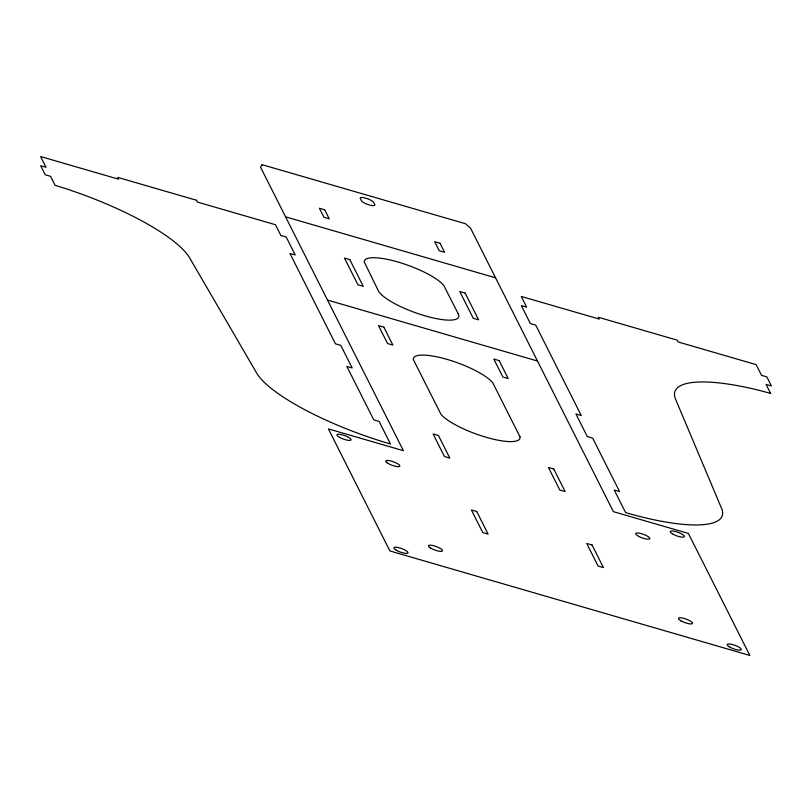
<?xml version="1.0" encoding="UTF-8"?>
<svg xmlns="http://www.w3.org/2000/svg" width="812" height="812" viewBox="0 0 812 812"><rect width="100%" height="100%" fill="white"/><g stroke="black" fill="none" stroke-linecap="round" stroke-linejoin="round"><path stroke-width="1.22" d="M285.57 216.845L495.553 277.805M327.51 300.075L537.493 361.035M262.144 164.704L260.52 167.12L403.402 450.69L328.403 428.919L389.892 550.952L749.862 655.457L688.373 533.423L613.385 511.651L470.503 228.081L465.469 223.726L262.144 164.704M770.618 393.424L760.377 390.643A129.26 32.368 20 0 0 676.203 400.712L720.985 507.013A123.637 30.957 20 0 1 625.626 512.616L614.237 490.012L619.566 491.564L592.648 438.125L587.309 436.572L575.921 413.978L581.26 415.521L535.717 325.125L530.378 323.582L521.334 305.616L526.663 307.169L521.253 296.431L599.246 319.065L598.332 317.259L677.198 340.157L678.111 341.964L756.104 364.608L761.514 375.347L766.843 376.89L771.4 385.933L766.071 384.38L770.618 393.424M324.688 209.77L319.36 208.217L323.917 217.261L329.246 218.804L324.688 209.77M440.013 243.245L434.684 241.702L439.241 250.735L444.57 252.288L440.013 243.245M196.545 200.27L117.679 177.381L118.593 179.188L40.6 156.543L46.01 167.282L40.681 165.739L45.228 174.773L50.567 176.326L55.125 185.359L65.599 188.597A129.26 32.368 20 0 1 190.495 259.363L255.841 371.632A123.637 30.957 20 0 0 390.481 444.002L379.102 421.408L373.764 419.855L346.846 366.415L352.175 367.968L340.786 345.364L335.457 343.821L289.914 253.425L295.243 254.968L286.189 237.013L280.861 235.46L275.451 224.721L197.458 202.076L196.545 200.27M349.799 259.607L344.471 258.054L357.94 284.789L363.268 286.342L349.799 259.607M465.124 293.081L459.795 291.538L473.264 318.274L478.593 319.816L465.124 293.081M383.822 327.135L378.493 325.582L387.547 343.547L392.876 345.09L383.822 327.135M499.157 360.609L493.818 359.066L502.872 377.022L508.2 378.575L499.157 360.609M438.419 435.486L433.09 433.943L444.479 456.537L449.807 458.09L438.419 435.486M553.743 468.971L548.415 467.418L559.803 490.022L565.132 491.564L553.743 468.971M476.735 511.53L471.396 509.977L482.785 532.581L488.124 534.123L476.735 511.53M592.06 545.004L586.721 543.461L598.109 566.055L603.448 567.608L592.06 545.004M458.262 313.919L443.981 285.865A43.006 10.769 20 0 0 399.484 262.459A43.006 10.769 20 0 0 364.223 261.85L378.27 290.696A43.006 10.769 20 0 0 425.102 315.858A43.006 10.769 20 0 0 458.262 313.919M519.964 436.734L492.803 382.899A43.006 10.769 20 0 0 447.656 359.554A43.006 10.769 20 0 0 413.288 359.452L441.028 414.424A43.006 10.769 20 0 0 487.342 437.627A43.006 10.769 20 0 0 519.964 436.734M374.748 204.624L373.601 202.361A7.166 1.797 20 0 0 365.796 198.169A7.166 1.797 20 0 0 360.274 198.493L361.411 200.757A7.166 1.797 20 0 0 369.216 204.949A7.166 1.797 20 0 0 374.748 204.624M387.71 463.205A7.521 1.888 20 0 0 399.626 466.382A7.521 1.888 20 0 0 391.039 461.003A7.521 1.888 20 0 0 387.71 463.205M339.589 437.374A7.521 1.888 20 0 0 351.038 439.982A7.521 1.888 20 0 0 341.416 434.572A7.521 1.888 20 0 0 339.589 437.374M430.309 547.887A7.521 1.888 20 0 0 442.286 551.155A7.521 1.888 20 0 0 433.872 545.786A7.521 1.888 20 0 0 430.309 547.887M396.256 550.221A7.521 1.888 20 0 0 407.908 553.053A7.521 1.888 20 0 0 398.672 547.643A7.521 1.888 20 0 0 396.256 550.221M673.219 534.316A7.521 1.888 20 0 0 684.394 536.651A7.521 1.888 20 0 0 674.356 531.251A7.521 1.888 20 0 0 673.219 534.316M638.668 536.346A7.521 1.888 20 0 0 649.844 538.681A7.521 1.888 20 0 0 639.805 533.281A7.521 1.888 20 0 0 638.668 536.346M681.035 620.906A7.521 1.888 20 0 0 692.494 623.525A7.521 1.888 20 0 0 682.892 618.115A7.521 1.888 20 0 0 681.035 620.906M729.125 646.717A7.521 1.888 20 0 0 741.072 649.935A7.521 1.888 20 0 0 732.556 644.555A7.521 1.888 20 0 0 729.125 646.717"/></g></svg>
